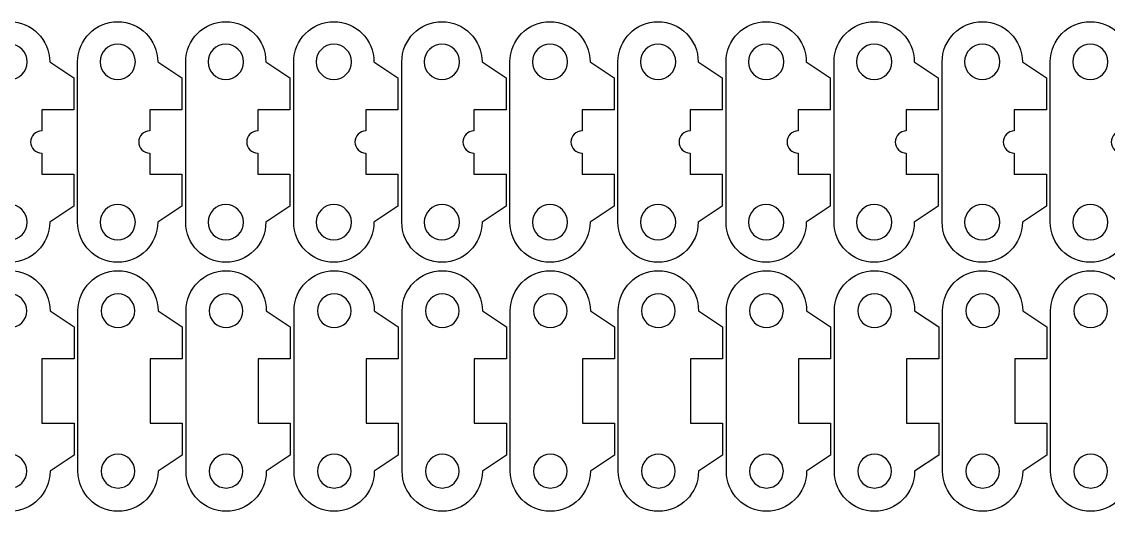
# Model space of a CAD drawing. Header units: inches. Extents: x 1117 to 1992, y -2324 to -585.
# Drawn here: x 1668.3 to 1736, y -2175.8 to -2145.3 of the extents above; entities that cross this region are included whole.
import ezdxf

# ---------------------------------------------------------------- set-up
doc = ezdxf.new("R2010")
doc.units = ezdxf.units.IN
doc.header["$MEASUREMENT"] = 0
doc.layers.add('Layer 1', color=7, linetype='Continuous')

msp = doc.modelspace()

# ---------------------------------------------------------------- linework, layer by layer
at = {"layer": 'Layer 1', "color": 18, "lineweight": 30, "true_color": 0x010101}
for points, knots in [([(1671.52, -2148.768), (1671.52, -2148.768), (1670.021, -2147.768), (1670.021, -2147.768), (1670.021, -2146.388), (1668.901, -2145.268), (1667.52, -2145.268), (1666.14, -2145.268), (1665.02, -2146.388), (1665.02, -2147.768), (1665.02, -2147.768), (1665.02, -2157.768), (1665.02, -2157.768), (1665.02, -2159.15), (1666.14, -2160.268), (1667.52, -2160.268), (1668.901, -2160.268), (1670.021, -2159.149), (1670.021, -2157.768), (1670.021, -2157.768), (1671.52, -2156.768), (1671.52, -2156.768), (1671.52, -2156.768), (1671.52, -2154.768), (1671.52, -2154.768), (1671.52, -2154.768), (1669.518, -2154.768), (1669.518, -2154.768), (1669.518, -2154.768), (1669.518, -2153.459), (1669.518, -2153.459), (1669.137, -2153.459), (1668.828, -2153.149), (1668.828, -2152.768), (1668.828, -2152.386), (1669.137, -2152.077), (1669.518, -2152.077), (1669.518, -2152.077), (1669.518, -2150.768), (1669.518, -2150.768), (1669.518, -2150.768), (1671.52, -2150.768), (1671.52, -2150.768), (1671.52, -2150.768), (1671.52, -2148.768), (1671.52, -2148.768)], [0, 0, 0, 0, 1, 1, 1, 2, 2, 2, 3, 3, 3, 4, 4, 4, 5, 5, 5, 6, 6, 6, 7, 7, 7, 8, 8, 8, 9, 9, 9, 10, 10, 10, 11, 11, 11, 12, 12, 12, 13, 13, 13, 14, 14, 14, 15, 15, 15, 15]), ([(1678.26, -2148.768), (1678.26, -2148.768), (1676.76, -2147.768), (1676.76, -2147.768), (1676.76, -2146.388), (1675.64, -2145.268), (1674.26, -2145.268), (1672.879, -2145.268), (1671.759, -2146.388), (1671.759, -2147.768), (1671.759, -2147.768), (1671.759, -2157.768), (1671.759, -2157.768), (1671.759, -2159.15), (1672.879, -2160.268), (1674.26, -2160.268), (1675.64, -2160.268), (1676.76, -2159.149), (1676.76, -2157.768), (1676.76, -2157.768), (1678.26, -2156.768), (1678.26, -2156.768), (1678.26, -2156.768), (1678.26, -2154.768), (1678.26, -2154.768), (1678.26, -2154.768), (1676.258, -2154.768), (1676.258, -2154.768), (1676.258, -2154.768), (1676.258, -2153.459), (1676.258, -2153.459), (1675.876, -2153.459), (1675.567, -2153.149), (1675.567, -2152.768), (1675.567, -2152.386), (1675.876, -2152.077), (1676.258, -2152.077), (1676.258, -2152.077), (1676.258, -2150.768), (1676.258, -2150.768), (1676.258, -2150.768), (1678.26, -2150.768), (1678.26, -2150.768), (1678.26, -2150.768), (1678.26, -2148.768), (1678.26, -2148.768)], [0, 0, 0, 0, 1, 1, 1, 2, 2, 2, 3, 3, 3, 4, 4, 4, 5, 5, 5, 6, 6, 6, 7, 7, 7, 8, 8, 8, 9, 9, 9, 10, 10, 10, 11, 11, 11, 12, 12, 12, 13, 13, 13, 14, 14, 14, 15, 15, 15, 15]), ([(1685, -2148.768), (1685, -2148.768), (1683.5, -2147.768), (1683.5, -2147.768), (1683.5, -2146.388), (1682.38, -2145.268), (1681, -2145.268), (1679.619, -2145.268), (1678.499, -2146.388), (1678.499, -2147.768), (1678.499, -2147.768), (1678.499, -2157.768), (1678.499, -2157.768), (1678.499, -2159.15), (1679.619, -2160.268), (1681, -2160.268), (1682.38, -2160.268), (1683.5, -2159.149), (1683.5, -2157.768), (1683.5, -2157.768), (1685, -2156.768), (1685, -2156.768), (1685, -2156.768), (1685, -2154.768), (1685, -2154.768), (1685, -2154.768), (1682.998, -2154.768), (1682.998, -2154.768), (1682.998, -2154.768), (1682.998, -2153.459), (1682.998, -2153.459), (1682.616, -2153.459), (1682.307, -2153.149), (1682.307, -2152.768), (1682.307, -2152.386), (1682.616, -2152.077), (1682.998, -2152.077), (1682.998, -2152.077), (1682.998, -2150.768), (1682.998, -2150.768), (1682.998, -2150.768), (1685, -2150.768), (1685, -2150.768), (1685, -2150.768), (1685, -2148.768), (1685, -2148.768)], [0, 0, 0, 0, 1, 1, 1, 2, 2, 2, 3, 3, 3, 4, 4, 4, 5, 5, 5, 6, 6, 6, 7, 7, 7, 8, 8, 8, 9, 9, 9, 10, 10, 10, 11, 11, 11, 12, 12, 12, 13, 13, 13, 14, 14, 14, 15, 15, 15, 15]), ([(1691.739, -2148.768), (1691.739, -2148.768), (1690.239, -2147.768), (1690.239, -2147.768), (1690.239, -2146.388), (1689.119, -2145.268), (1687.739, -2145.268), (1686.359, -2145.268), (1685.239, -2146.388), (1685.239, -2147.768), (1685.239, -2147.768), (1685.239, -2157.768), (1685.239, -2157.768), (1685.239, -2159.15), (1686.359, -2160.268), (1687.739, -2160.268), (1689.12, -2160.268), (1690.239, -2159.149), (1690.239, -2157.768), (1690.239, -2157.768), (1691.739, -2156.768), (1691.739, -2156.768), (1691.739, -2156.768), (1691.739, -2154.768), (1691.739, -2154.768), (1691.739, -2154.768), (1689.737, -2154.768), (1689.737, -2154.768), (1689.737, -2154.768), (1689.737, -2153.459), (1689.737, -2153.459), (1689.355, -2153.459), (1689.046, -2153.149), (1689.046, -2152.768), (1689.046, -2152.386), (1689.355, -2152.077), (1689.737, -2152.077), (1689.737, -2152.077), (1689.737, -2150.768), (1689.737, -2150.768), (1689.737, -2150.768), (1691.739, -2150.768), (1691.739, -2150.768), (1691.739, -2150.768), (1691.739, -2148.768), (1691.739, -2148.768)], [0, 0, 0, 0, 1, 1, 1, 2, 2, 2, 3, 3, 3, 4, 4, 4, 5, 5, 5, 6, 6, 6, 7, 7, 7, 8, 8, 8, 9, 9, 9, 10, 10, 10, 11, 11, 11, 12, 12, 12, 13, 13, 13, 14, 14, 14, 15, 15, 15, 15]), ([(1698.479, -2148.768), (1698.479, -2148.768), (1696.979, -2147.768), (1696.979, -2147.768), (1696.979, -2146.388), (1695.859, -2145.268), (1694.479, -2145.268), (1693.099, -2145.268), (1691.979, -2146.388), (1691.979, -2147.768), (1691.979, -2147.768), (1691.979, -2157.768), (1691.979, -2157.768), (1691.979, -2159.15), (1693.099, -2160.268), (1694.479, -2160.268), (1695.86, -2160.268), (1696.979, -2159.149), (1696.979, -2157.768), (1696.979, -2157.768), (1698.479, -2156.768), (1698.479, -2156.768), (1698.479, -2156.768), (1698.479, -2154.768), (1698.479, -2154.768), (1698.479, -2154.768), (1696.477, -2154.768), (1696.477, -2154.768), (1696.477, -2154.768), (1696.477, -2153.459), (1696.477, -2153.459), (1696.095, -2153.459), (1695.786, -2153.149), (1695.786, -2152.768), (1695.786, -2152.386), (1696.095, -2152.077), (1696.477, -2152.077), (1696.477, -2152.077), (1696.477, -2150.768), (1696.477, -2150.768), (1696.477, -2150.768), (1698.479, -2150.768), (1698.479, -2150.768), (1698.479, -2150.768), (1698.479, -2148.768), (1698.479, -2148.768)], [0, 0, 0, 0, 1, 1, 1, 2, 2, 2, 3, 3, 3, 4, 4, 4, 5, 5, 5, 6, 6, 6, 7, 7, 7, 8, 8, 8, 9, 9, 9, 10, 10, 10, 11, 11, 11, 12, 12, 12, 13, 13, 13, 14, 14, 14, 15, 15, 15, 15]), ([(1705.218, -2148.768), (1705.218, -2148.768), (1703.719, -2147.768), (1703.719, -2147.768), (1703.719, -2146.388), (1702.599, -2145.268), (1701.218, -2145.268), (1699.838, -2145.268), (1698.718, -2146.388), (1698.718, -2147.768), (1698.718, -2147.768), (1698.718, -2157.768), (1698.718, -2157.768), (1698.718, -2159.15), (1699.838, -2160.268), (1701.218, -2160.268), (1702.599, -2160.268), (1703.719, -2159.149), (1703.719, -2157.768), (1703.719, -2157.768), (1705.218, -2156.768), (1705.218, -2156.768), (1705.218, -2156.768), (1705.218, -2154.768), (1705.218, -2154.768), (1705.218, -2154.768), (1703.216, -2154.768), (1703.216, -2154.768), (1703.216, -2154.768), (1703.216, -2153.459), (1703.216, -2153.459), (1702.835, -2153.459), (1702.526, -2153.149), (1702.526, -2152.768), (1702.526, -2152.386), (1702.835, -2152.077), (1703.216, -2152.077), (1703.216, -2152.077), (1703.216, -2150.768), (1703.216, -2150.768), (1703.216, -2150.768), (1705.218, -2150.768), (1705.218, -2150.768), (1705.218, -2150.768), (1705.218, -2148.768), (1705.218, -2148.768)], [0, 0, 0, 0, 1, 1, 1, 2, 2, 2, 3, 3, 3, 4, 4, 4, 5, 5, 5, 6, 6, 6, 7, 7, 7, 8, 8, 8, 9, 9, 9, 10, 10, 10, 11, 11, 11, 12, 12, 12, 13, 13, 13, 14, 14, 14, 15, 15, 15, 15]), ([(1711.958, -2148.768), (1711.958, -2148.768), (1710.459, -2147.768), (1710.459, -2147.768), (1710.459, -2146.388), (1709.339, -2145.268), (1707.958, -2145.268), (1706.578, -2145.268), (1705.458, -2146.388), (1705.458, -2147.768), (1705.458, -2147.768), (1705.458, -2157.768), (1705.458, -2157.768), (1705.458, -2159.15), (1706.578, -2160.268), (1707.958, -2160.268), (1709.339, -2160.268), (1710.459, -2159.149), (1710.459, -2157.768), (1710.459, -2157.768), (1711.958, -2156.768), (1711.958, -2156.768), (1711.958, -2156.768), (1711.958, -2154.768), (1711.958, -2154.768), (1711.958, -2154.768), (1709.956, -2154.768), (1709.956, -2154.768), (1709.956, -2154.768), (1709.956, -2153.459), (1709.956, -2153.459), (1709.575, -2153.459), (1709.266, -2153.149), (1709.266, -2152.768), (1709.266, -2152.386), (1709.575, -2152.077), (1709.956, -2152.077), (1709.956, -2152.077), (1709.956, -2150.768), (1709.956, -2150.768), (1709.956, -2150.768), (1711.958, -2150.768), (1711.958, -2150.768), (1711.958, -2150.768), (1711.958, -2148.768), (1711.958, -2148.768)], [0, 0, 0, 0, 1, 1, 1, 2, 2, 2, 3, 3, 3, 4, 4, 4, 5, 5, 5, 6, 6, 6, 7, 7, 7, 8, 8, 8, 9, 9, 9, 10, 10, 10, 11, 11, 11, 12, 12, 12, 13, 13, 13, 14, 14, 14, 15, 15, 15, 15]), ([(1718.698, -2148.768), (1718.698, -2148.768), (1717.198, -2147.768), (1717.198, -2147.768), (1717.198, -2146.388), (1716.078, -2145.268), (1714.697, -2145.268), (1713.317, -2145.268), (1712.197, -2146.388), (1712.197, -2147.768), (1712.197, -2147.768), (1712.197, -2157.768), (1712.197, -2157.768), (1712.197, -2159.15), (1713.317, -2160.268), (1714.697, -2160.268), (1716.078, -2160.268), (1717.198, -2159.149), (1717.198, -2157.768), (1717.198, -2157.768), (1718.698, -2156.768), (1718.698, -2156.768), (1718.698, -2156.768), (1718.698, -2154.768), (1718.698, -2154.768), (1718.698, -2154.768), (1716.696, -2154.768), (1716.696, -2154.768), (1716.696, -2154.768), (1716.696, -2153.459), (1716.696, -2153.459), (1716.314, -2153.459), (1716.005, -2153.149), (1716.005, -2152.768), (1716.005, -2152.386), (1716.314, -2152.077), (1716.696, -2152.077), (1716.696, -2152.077), (1716.696, -2150.768), (1716.696, -2150.768), (1716.696, -2150.768), (1718.698, -2150.768), (1718.698, -2150.768), (1718.698, -2150.768), (1718.698, -2148.768), (1718.698, -2148.768)], [0, 0, 0, 0, 1, 1, 1, 2, 2, 2, 3, 3, 3, 4, 4, 4, 5, 5, 5, 6, 6, 6, 7, 7, 7, 8, 8, 8, 9, 9, 9, 10, 10, 10, 11, 11, 11, 12, 12, 12, 13, 13, 13, 14, 14, 14, 15, 15, 15, 15]), ([(1725.437, -2148.768), (1725.437, -2148.768), (1723.938, -2147.768), (1723.938, -2147.768), (1723.938, -2146.388), (1722.818, -2145.268), (1721.437, -2145.268), (1720.057, -2145.268), (1718.937, -2146.388), (1718.937, -2147.768), (1718.937, -2147.768), (1718.937, -2157.768), (1718.937, -2157.768), (1718.937, -2159.15), (1720.057, -2160.268), (1721.437, -2160.268), (1722.818, -2160.268), (1723.938, -2159.149), (1723.938, -2157.768), (1723.938, -2157.768), (1725.437, -2156.768), (1725.437, -2156.768), (1725.437, -2156.768), (1725.437, -2154.768), (1725.437, -2154.768), (1725.437, -2154.768), (1723.436, -2154.768), (1723.436, -2154.768), (1723.436, -2154.768), (1723.436, -2153.459), (1723.436, -2153.459), (1723.054, -2153.459), (1722.745, -2153.149), (1722.745, -2152.768), (1722.745, -2152.386), (1723.054, -2152.077), (1723.436, -2152.077), (1723.436, -2152.077), (1723.436, -2150.768), (1723.436, -2150.768), (1723.436, -2150.768), (1725.437, -2150.768), (1725.437, -2150.768), (1725.437, -2150.768), (1725.437, -2148.768), (1725.437, -2148.768)], [0, 0, 0, 0, 1, 1, 1, 2, 2, 2, 3, 3, 3, 4, 4, 4, 5, 5, 5, 6, 6, 6, 7, 7, 7, 8, 8, 8, 9, 9, 9, 10, 10, 10, 11, 11, 11, 12, 12, 12, 13, 13, 13, 14, 14, 14, 15, 15, 15, 15]), ([(1732.177, -2148.768), (1732.177, -2148.768), (1730.677, -2147.768), (1730.677, -2147.768), (1730.677, -2146.388), (1729.557, -2145.268), (1728.177, -2145.268), (1726.797, -2145.268), (1725.677, -2146.388), (1725.677, -2147.768), (1725.677, -2147.768), (1725.677, -2157.768), (1725.677, -2157.768), (1725.677, -2159.15), (1726.797, -2160.268), (1728.177, -2160.268), (1729.557, -2160.268), (1730.677, -2159.149), (1730.677, -2157.768), (1730.677, -2157.768), (1732.177, -2156.768), (1732.177, -2156.768), (1732.177, -2156.768), (1732.177, -2154.768), (1732.177, -2154.768), (1732.177, -2154.768), (1730.175, -2154.768), (1730.175, -2154.768), (1730.175, -2154.768), (1730.175, -2153.459), (1730.175, -2153.459), (1729.793, -2153.459), (1729.484, -2153.149), (1729.484, -2152.768), (1729.484, -2152.386), (1729.793, -2152.077), (1730.175, -2152.077), (1730.175, -2152.077), (1730.175, -2150.768), (1730.175, -2150.768), (1730.175, -2150.768), (1732.177, -2150.768), (1732.177, -2150.768), (1732.177, -2150.768), (1732.177, -2148.768), (1732.177, -2148.768)], [0, 0, 0, 0, 1, 1, 1, 2, 2, 2, 3, 3, 3, 4, 4, 4, 5, 5, 5, 6, 6, 6, 7, 7, 7, 8, 8, 8, 9, 9, 9, 10, 10, 10, 11, 11, 11, 12, 12, 12, 13, 13, 13, 14, 14, 14, 15, 15, 15, 15]), ([(1738.917, -2148.768), (1738.917, -2148.768), (1737.417, -2147.768), (1737.417, -2147.768), (1737.417, -2146.388), (1736.297, -2145.268), (1734.917, -2145.268), (1733.537, -2145.268), (1732.417, -2146.388), (1732.417, -2147.768), (1732.417, -2147.768), (1732.417, -2157.768), (1732.417, -2157.768), (1732.417, -2159.15), (1733.537, -2160.268), (1734.917, -2160.268), (1736.297, -2160.268), (1737.417, -2159.149), (1737.417, -2157.768), (1737.417, -2157.768), (1738.917, -2156.768), (1738.917, -2156.768), (1738.917, -2156.768), (1738.917, -2154.768), (1738.917, -2154.768), (1738.917, -2154.768), (1736.915, -2154.768), (1736.915, -2154.768), (1736.915, -2154.768), (1736.915, -2153.459), (1736.915, -2153.459), (1736.533, -2153.459), (1736.224, -2153.149), (1736.224, -2152.768), (1736.224, -2152.386), (1736.533, -2152.077), (1736.915, -2152.077), (1736.915, -2152.077), (1736.915, -2150.768), (1736.915, -2150.768), (1736.915, -2150.768), (1738.917, -2150.768), (1738.917, -2150.768), (1738.917, -2150.768), (1738.917, -2148.768), (1738.917, -2148.768)], [0, 0, 0, 0, 1, 1, 1, 2, 2, 2, 3, 3, 3, 4, 4, 4, 5, 5, 5, 6, 6, 6, 7, 7, 7, 8, 8, 8, 9, 9, 9, 10, 10, 10, 11, 11, 11, 12, 12, 12, 13, 13, 13, 14, 14, 14, 15, 15, 15, 15]), ([(1667.52, -2148.868), (1666.913, -2148.868), (1666.421, -2148.376), (1666.421, -2147.768), (1666.421, -2147.16), (1666.913, -2146.668), (1667.52, -2146.668), (1668.128, -2146.668), (1668.621, -2147.16), (1668.621, -2147.768), (1668.621, -2148.376), (1668.128, -2148.868), (1667.52, -2148.868)], [0, 0, 0, 0, 1, 1, 1, 2, 2, 2, 3, 3, 3, 4, 4, 4, 4]), ([(1674.26, -2148.868), (1673.653, -2148.868), (1673.16, -2148.376), (1673.16, -2147.768), (1673.16, -2147.16), (1673.653, -2146.668), (1674.26, -2146.668), (1674.868, -2146.668), (1675.36, -2147.16), (1675.36, -2147.768), (1675.36, -2148.376), (1674.867, -2148.868), (1674.26, -2148.868)], [0, 0, 0, 0, 1, 1, 1, 2, 2, 2, 3, 3, 3, 4, 4, 4, 4]), ([(1681, -2148.868), (1680.392, -2148.868), (1679.9, -2148.376), (1679.9, -2147.768), (1679.9, -2147.16), (1680.393, -2146.668), (1681, -2146.668), (1681.607, -2146.668), (1682.1, -2147.16), (1682.1, -2147.768), (1682.1, -2148.376), (1681.607, -2148.868), (1681, -2148.868)], [0, 0, 0, 0, 1, 1, 1, 2, 2, 2, 3, 3, 3, 4, 4, 4, 4]), ([(1687.739, -2148.868), (1687.132, -2148.868), (1686.64, -2148.376), (1686.64, -2147.768), (1686.64, -2147.16), (1687.132, -2146.668), (1687.739, -2146.668), (1688.347, -2146.668), (1688.84, -2147.16), (1688.84, -2147.768), (1688.84, -2148.376), (1688.347, -2148.868), (1687.739, -2148.868)], [0, 0, 0, 0, 1, 1, 1, 2, 2, 2, 3, 3, 3, 4, 4, 4, 4]), ([(1694.479, -2148.868), (1693.871, -2148.868), (1693.379, -2148.376), (1693.379, -2147.768), (1693.379, -2147.16), (1693.872, -2146.668), (1694.479, -2146.668), (1695.087, -2146.668), (1695.579, -2147.16), (1695.579, -2147.768), (1695.579, -2148.376), (1695.087, -2148.868), (1694.479, -2148.868)], [0, 0, 0, 0, 1, 1, 1, 2, 2, 2, 3, 3, 3, 4, 4, 4, 4]), ([(1701.218, -2148.868), (1700.611, -2148.868), (1700.119, -2148.376), (1700.119, -2147.768), (1700.119, -2147.16), (1700.611, -2146.668), (1701.218, -2146.668), (1701.827, -2146.668), (1702.319, -2147.16), (1702.319, -2147.768), (1702.319, -2148.376), (1701.826, -2148.868), (1701.218, -2148.868)], [0, 0, 0, 0, 1, 1, 1, 2, 2, 2, 3, 3, 3, 4, 4, 4, 4]), ([(1707.958, -2148.868), (1707.35, -2148.868), (1706.858, -2148.376), (1706.858, -2147.768), (1706.858, -2147.16), (1707.351, -2146.668), (1707.958, -2146.668), (1708.566, -2146.668), (1709.058, -2147.16), (1709.058, -2147.768), (1709.058, -2148.376), (1708.566, -2148.868), (1707.958, -2148.868)], [0, 0, 0, 0, 1, 1, 1, 2, 2, 2, 3, 3, 3, 4, 4, 4, 4]), ([(1714.698, -2148.868), (1714.09, -2148.868), (1713.598, -2148.376), (1713.598, -2147.768), (1713.598, -2147.16), (1714.091, -2146.668), (1714.698, -2146.668), (1715.306, -2146.668), (1715.798, -2147.16), (1715.798, -2147.768), (1715.798, -2148.376), (1715.305, -2148.868), (1714.698, -2148.868)], [0, 0, 0, 0, 1, 1, 1, 2, 2, 2, 3, 3, 3, 4, 4, 4, 4]), ([(1721.437, -2148.868), (1720.83, -2148.868), (1720.338, -2148.376), (1720.338, -2147.768), (1720.338, -2147.16), (1720.83, -2146.668), (1721.437, -2146.668), (1722.045, -2146.668), (1722.538, -2147.16), (1722.538, -2147.768), (1722.538, -2148.376), (1722.045, -2148.868), (1721.437, -2148.868)], [0, 0, 0, 0, 1, 1, 1, 2, 2, 2, 3, 3, 3, 4, 4, 4, 4]), ([(1728.177, -2148.868), (1727.569, -2148.868), (1727.077, -2148.376), (1727.077, -2147.768), (1727.077, -2147.16), (1727.57, -2146.668), (1728.177, -2146.668), (1728.785, -2146.668), (1729.277, -2147.16), (1729.277, -2147.768), (1729.277, -2148.376), (1728.785, -2148.868), (1728.177, -2148.868)], [0, 0, 0, 0, 1, 1, 1, 2, 2, 2, 3, 3, 3, 4, 4, 4, 4]), ([(1734.917, -2148.868), (1734.309, -2148.868), (1733.817, -2148.376), (1733.817, -2147.768), (1733.817, -2147.16), (1734.31, -2146.668), (1734.917, -2146.668), (1735.524, -2146.668), (1736.017, -2147.16), (1736.017, -2147.768), (1736.017, -2148.376), (1735.524, -2148.868), (1734.917, -2148.868)], [0, 0, 0, 0, 1, 1, 1, 2, 2, 2, 3, 3, 3, 4, 4, 4, 4]), ([(1667.52, -2158.868), (1666.913, -2158.868), (1666.421, -2158.375), (1666.421, -2157.768), (1666.421, -2157.16), (1666.913, -2156.667), (1667.52, -2156.667), (1668.128, -2156.667), (1668.621, -2157.16), (1668.621, -2157.768), (1668.621, -2158.375), (1668.128, -2158.868), (1667.52, -2158.868)], [0, 0, 0, 0, 1, 1, 1, 2, 2, 2, 3, 3, 3, 4, 4, 4, 4]), ([(1674.26, -2158.868), (1673.653, -2158.868), (1673.16, -2158.375), (1673.16, -2157.768), (1673.16, -2157.16), (1673.653, -2156.667), (1674.26, -2156.667), (1674.868, -2156.667), (1675.36, -2157.16), (1675.36, -2157.768), (1675.36, -2158.375), (1674.867, -2158.868), (1674.26, -2158.868)], [0, 0, 0, 0, 1, 1, 1, 2, 2, 2, 3, 3, 3, 4, 4, 4, 4]), ([(1681, -2158.868), (1680.392, -2158.868), (1679.9, -2158.375), (1679.9, -2157.768), (1679.9, -2157.16), (1680.393, -2156.667), (1681, -2156.667), (1681.607, -2156.667), (1682.1, -2157.16), (1682.1, -2157.768), (1682.1, -2158.375), (1681.607, -2158.868), (1681, -2158.868)], [0, 0, 0, 0, 1, 1, 1, 2, 2, 2, 3, 3, 3, 4, 4, 4, 4]), ([(1687.739, -2158.868), (1687.132, -2158.868), (1686.64, -2158.375), (1686.64, -2157.768), (1686.64, -2157.16), (1687.132, -2156.667), (1687.739, -2156.667), (1688.347, -2156.667), (1688.84, -2157.16), (1688.84, -2157.768), (1688.84, -2158.375), (1688.347, -2158.868), (1687.739, -2158.868)], [0, 0, 0, 0, 1, 1, 1, 2, 2, 2, 3, 3, 3, 4, 4, 4, 4]), ([(1694.479, -2158.868), (1693.871, -2158.868), (1693.379, -2158.375), (1693.379, -2157.768), (1693.379, -2157.16), (1693.872, -2156.667), (1694.479, -2156.667), (1695.087, -2156.667), (1695.579, -2157.16), (1695.579, -2157.768), (1695.579, -2158.375), (1695.087, -2158.868), (1694.479, -2158.868)], [0, 0, 0, 0, 1, 1, 1, 2, 2, 2, 3, 3, 3, 4, 4, 4, 4]), ([(1701.218, -2158.868), (1700.611, -2158.868), (1700.119, -2158.375), (1700.119, -2157.768), (1700.119, -2157.16), (1700.611, -2156.667), (1701.218, -2156.667), (1701.827, -2156.667), (1702.319, -2157.16), (1702.319, -2157.768), (1702.319, -2158.375), (1701.826, -2158.868), (1701.218, -2158.868)], [0, 0, 0, 0, 1, 1, 1, 2, 2, 2, 3, 3, 3, 4, 4, 4, 4]), ([(1707.958, -2158.868), (1707.35, -2158.868), (1706.858, -2158.375), (1706.858, -2157.768), (1706.858, -2157.16), (1707.351, -2156.667), (1707.958, -2156.667), (1708.566, -2156.667), (1709.058, -2157.16), (1709.058, -2157.768), (1709.058, -2158.375), (1708.566, -2158.868), (1707.958, -2158.868)], [0, 0, 0, 0, 1, 1, 1, 2, 2, 2, 3, 3, 3, 4, 4, 4, 4]), ([(1714.698, -2158.868), (1714.09, -2158.868), (1713.598, -2158.375), (1713.598, -2157.768), (1713.598, -2157.16), (1714.091, -2156.667), (1714.698, -2156.667), (1715.306, -2156.667), (1715.798, -2157.16), (1715.798, -2157.768), (1715.798, -2158.375), (1715.305, -2158.868), (1714.698, -2158.868)], [0, 0, 0, 0, 1, 1, 1, 2, 2, 2, 3, 3, 3, 4, 4, 4, 4]), ([(1721.437, -2158.868), (1720.83, -2158.868), (1720.338, -2158.375), (1720.338, -2157.768), (1720.338, -2157.16), (1720.83, -2156.667), (1721.437, -2156.667), (1722.045, -2156.667), (1722.538, -2157.16), (1722.538, -2157.768), (1722.538, -2158.375), (1722.045, -2158.868), (1721.437, -2158.868)], [0, 0, 0, 0, 1, 1, 1, 2, 2, 2, 3, 3, 3, 4, 4, 4, 4]), ([(1728.177, -2158.868), (1727.569, -2158.868), (1727.077, -2158.375), (1727.077, -2157.768), (1727.077, -2157.16), (1727.57, -2156.667), (1728.177, -2156.667), (1728.785, -2156.667), (1729.277, -2157.16), (1729.277, -2157.768), (1729.277, -2158.375), (1728.785, -2158.868), (1728.177, -2158.868)], [0, 0, 0, 0, 1, 1, 1, 2, 2, 2, 3, 3, 3, 4, 4, 4, 4]), ([(1734.917, -2158.868), (1734.309, -2158.868), (1733.817, -2158.375), (1733.817, -2157.768), (1733.817, -2157.16), (1734.31, -2156.667), (1734.917, -2156.667), (1735.524, -2156.667), (1736.017, -2157.16), (1736.017, -2157.768), (1736.017, -2158.375), (1735.524, -2158.868), (1734.917, -2158.868)], [0, 0, 0, 0, 1, 1, 1, 2, 2, 2, 3, 3, 3, 4, 4, 4, 4]), ([(1667.54, -2175.79), (1668.92, -2175.79), (1670.041, -2174.671), (1670.041, -2173.29), (1670.041, -2173.29), (1671.54, -2172.29), (1671.54, -2172.29), (1671.54, -2172.29), (1671.54, -2170.29), (1671.54, -2170.29), (1671.54, -2170.29), (1669.538, -2170.29), (1669.538, -2170.29), (1669.538, -2170.29), (1669.538, -2166.29), (1669.538, -2166.29), (1669.538, -2166.29), (1671.54, -2166.29), (1671.54, -2166.29), (1671.54, -2166.29), (1671.54, -2164.29), (1671.54, -2164.29), (1671.54, -2164.29), (1670.041, -2163.29), (1670.041, -2163.29), (1670.041, -2161.909), (1668.921, -2160.79), (1667.54, -2160.79), (1666.16, -2160.79), (1665.039, -2161.909), (1665.039, -2163.29), (1665.039, -2163.29), (1665.039, -2173.29), (1665.039, -2173.29), (1665.04, -2174.671), (1666.16, -2175.79), (1667.54, -2175.79)], [0, 0, 0, 0, 1, 1, 1, 2, 2, 2, 3, 3, 3, 4, 4, 4, 5, 5, 5, 6, 6, 6, 7, 7, 7, 8, 8, 8, 9, 9, 9, 10, 10, 10, 11, 11, 11, 12, 12, 12, 12]), ([(1674.28, -2175.79), (1675.66, -2175.79), (1676.78, -2174.671), (1676.78, -2173.29), (1676.78, -2173.29), (1678.28, -2172.29), (1678.28, -2172.29), (1678.28, -2172.29), (1678.28, -2170.29), (1678.28, -2170.29), (1678.28, -2170.29), (1676.278, -2170.29), (1676.278, -2170.29), (1676.278, -2170.29), (1676.278, -2166.29), (1676.278, -2166.29), (1676.278, -2166.29), (1678.28, -2166.29), (1678.28, -2166.29), (1678.28, -2166.29), (1678.28, -2164.29), (1678.28, -2164.29), (1678.28, -2164.29), (1676.78, -2163.29), (1676.78, -2163.29), (1676.78, -2161.909), (1675.66, -2160.79), (1674.28, -2160.79), (1672.899, -2160.79), (1671.78, -2161.909), (1671.78, -2163.29), (1671.78, -2163.29), (1671.78, -2173.29), (1671.78, -2173.29), (1671.78, -2174.671), (1672.899, -2175.79), (1674.28, -2175.79)], [0, 0, 0, 0, 1, 1, 1, 2, 2, 2, 3, 3, 3, 4, 4, 4, 5, 5, 5, 6, 6, 6, 7, 7, 7, 8, 8, 8, 9, 9, 9, 10, 10, 10, 11, 11, 11, 12, 12, 12, 12]), ([(1681.02, -2175.79), (1682.401, -2175.79), (1683.521, -2174.671), (1683.521, -2173.29), (1683.521, -2173.29), (1685.02, -2172.29), (1685.02, -2172.29), (1685.02, -2172.29), (1685.02, -2170.29), (1685.02, -2170.29), (1685.02, -2170.29), (1683.019, -2170.29), (1683.019, -2170.29), (1683.019, -2170.29), (1683.019, -2166.29), (1683.019, -2166.29), (1683.019, -2166.29), (1685.02, -2166.29), (1685.02, -2166.29), (1685.02, -2166.29), (1685.02, -2164.29), (1685.02, -2164.29), (1685.02, -2164.29), (1683.521, -2163.29), (1683.521, -2163.29), (1683.521, -2161.909), (1682.401, -2160.79), (1681.02, -2160.79), (1679.64, -2160.79), (1678.519, -2161.909), (1678.519, -2163.29), (1678.519, -2163.29), (1678.519, -2173.29), (1678.519, -2173.29), (1678.52, -2174.671), (1679.64, -2175.79), (1681.02, -2175.79)], [0, 0, 0, 0, 1, 1, 1, 2, 2, 2, 3, 3, 3, 4, 4, 4, 5, 5, 5, 6, 6, 6, 7, 7, 7, 8, 8, 8, 9, 9, 9, 10, 10, 10, 11, 11, 11, 12, 12, 12, 12]), ([(1687.76, -2175.79), (1689.14, -2175.79), (1690.26, -2174.671), (1690.26, -2173.29), (1690.26, -2173.29), (1691.76, -2172.29), (1691.76, -2172.29), (1691.76, -2172.29), (1691.76, -2170.29), (1691.76, -2170.29), (1691.76, -2170.29), (1689.758, -2170.29), (1689.758, -2170.29), (1689.758, -2170.29), (1689.758, -2166.29), (1689.758, -2166.29), (1689.758, -2166.29), (1691.76, -2166.29), (1691.76, -2166.29), (1691.76, -2166.29), (1691.76, -2164.29), (1691.76, -2164.29), (1691.76, -2164.29), (1690.26, -2163.29), (1690.26, -2163.29), (1690.26, -2161.909), (1689.141, -2160.79), (1687.76, -2160.79), (1686.379, -2160.79), (1685.26, -2161.909), (1685.26, -2163.29), (1685.26, -2163.29), (1685.26, -2173.29), (1685.26, -2173.29), (1685.26, -2174.671), (1686.379, -2175.79), (1687.76, -2175.79)], [0, 0, 0, 0, 1, 1, 1, 2, 2, 2, 3, 3, 3, 4, 4, 4, 5, 5, 5, 6, 6, 6, 7, 7, 7, 8, 8, 8, 9, 9, 9, 10, 10, 10, 11, 11, 11, 12, 12, 12, 12]), ([(1694.5, -2175.79), (1695.881, -2175.79), (1697.001, -2174.671), (1697.001, -2173.29), (1697.001, -2173.29), (1698.5, -2172.29), (1698.5, -2172.29), (1698.5, -2172.29), (1698.5, -2170.29), (1698.5, -2170.29), (1698.5, -2170.29), (1696.499, -2170.29), (1696.499, -2170.29), (1696.499, -2170.29), (1696.499, -2166.29), (1696.499, -2166.29), (1696.499, -2166.29), (1698.5, -2166.29), (1698.5, -2166.29), (1698.5, -2166.29), (1698.5, -2164.29), (1698.5, -2164.29), (1698.5, -2164.29), (1697.001, -2163.29), (1697.001, -2163.29), (1697.001, -2161.909), (1695.881, -2160.79), (1694.5, -2160.79), (1693.12, -2160.79), (1691.999, -2161.909), (1691.999, -2163.29), (1691.999, -2163.29), (1691.999, -2173.29), (1691.999, -2173.29), (1691.999, -2174.671), (1693.119, -2175.79), (1694.5, -2175.79)], [0, 0, 0, 0, 1, 1, 1, 2, 2, 2, 3, 3, 3, 4, 4, 4, 5, 5, 5, 6, 6, 6, 7, 7, 7, 8, 8, 8, 9, 9, 9, 10, 10, 10, 11, 11, 11, 12, 12, 12, 12]), ([(1701.24, -2175.79), (1702.62, -2175.79), (1703.74, -2174.671), (1703.74, -2173.29), (1703.74, -2173.29), (1705.24, -2172.29), (1705.24, -2172.29), (1705.24, -2172.29), (1705.24, -2170.29), (1705.24, -2170.29), (1705.24, -2170.29), (1703.238, -2170.29), (1703.238, -2170.29), (1703.238, -2170.29), (1703.238, -2166.29), (1703.238, -2166.29), (1703.238, -2166.29), (1705.24, -2166.29), (1705.24, -2166.29), (1705.24, -2166.29), (1705.24, -2164.29), (1705.24, -2164.29), (1705.24, -2164.29), (1703.74, -2163.29), (1703.74, -2163.29), (1703.74, -2161.909), (1702.621, -2160.79), (1701.24, -2160.79), (1699.859, -2160.79), (1698.74, -2161.909), (1698.74, -2163.29), (1698.74, -2163.29), (1698.74, -2173.29), (1698.74, -2173.29), (1698.74, -2174.671), (1699.859, -2175.79), (1701.24, -2175.79)], [0, 0, 0, 0, 1, 1, 1, 2, 2, 2, 3, 3, 3, 4, 4, 4, 5, 5, 5, 6, 6, 6, 7, 7, 7, 8, 8, 8, 9, 9, 9, 10, 10, 10, 11, 11, 11, 12, 12, 12, 12]), ([(1707.98, -2175.79), (1709.361, -2175.79), (1710.481, -2174.671), (1710.481, -2173.29), (1710.481, -2173.29), (1711.98, -2172.29), (1711.98, -2172.29), (1711.98, -2172.29), (1711.98, -2170.29), (1711.98, -2170.29), (1711.98, -2170.29), (1709.979, -2170.29), (1709.979, -2170.29), (1709.979, -2170.29), (1709.979, -2166.29), (1709.979, -2166.29), (1709.979, -2166.29), (1711.98, -2166.29), (1711.98, -2166.29), (1711.98, -2166.29), (1711.98, -2164.29), (1711.98, -2164.29), (1711.98, -2164.29), (1710.481, -2163.29), (1710.481, -2163.29), (1710.481, -2161.909), (1709.361, -2160.79), (1707.98, -2160.79), (1706.6, -2160.79), (1705.48, -2161.909), (1705.48, -2163.29), (1705.48, -2163.29), (1705.48, -2173.29), (1705.48, -2173.29), (1705.48, -2174.671), (1706.599, -2175.79), (1707.98, -2175.79)], [0, 0, 0, 0, 1, 1, 1, 2, 2, 2, 3, 3, 3, 4, 4, 4, 5, 5, 5, 6, 6, 6, 7, 7, 7, 8, 8, 8, 9, 9, 9, 10, 10, 10, 11, 11, 11, 12, 12, 12, 12]), ([(1714.72, -2175.79), (1716.101, -2175.79), (1717.22, -2174.671), (1717.22, -2173.29), (1717.22, -2173.29), (1718.72, -2172.29), (1718.72, -2172.29), (1718.72, -2172.29), (1718.72, -2170.29), (1718.72, -2170.29), (1718.72, -2170.29), (1716.718, -2170.29), (1716.718, -2170.29), (1716.718, -2170.29), (1716.718, -2166.29), (1716.718, -2166.29), (1716.718, -2166.29), (1718.72, -2166.29), (1718.72, -2166.29), (1718.72, -2166.29), (1718.72, -2164.29), (1718.72, -2164.29), (1718.72, -2164.29), (1717.22, -2163.29), (1717.22, -2163.29), (1717.22, -2161.909), (1716.101, -2160.79), (1714.72, -2160.79), (1713.339, -2160.79), (1712.22, -2161.909), (1712.22, -2163.29), (1712.22, -2163.29), (1712.22, -2173.29), (1712.22, -2173.29), (1712.22, -2174.671), (1713.339, -2175.79), (1714.72, -2175.79)], [0, 0, 0, 0, 1, 1, 1, 2, 2, 2, 3, 3, 3, 4, 4, 4, 5, 5, 5, 6, 6, 6, 7, 7, 7, 8, 8, 8, 9, 9, 9, 10, 10, 10, 11, 11, 11, 12, 12, 12, 12]), ([(1721.459, -2175.79), (1722.84, -2175.79), (1723.96, -2174.671), (1723.96, -2173.29), (1723.96, -2173.29), (1725.46, -2172.29), (1725.46, -2172.29), (1725.46, -2172.29), (1725.46, -2170.29), (1725.46, -2170.29), (1725.46, -2170.29), (1723.458, -2170.29), (1723.458, -2170.29), (1723.458, -2170.29), (1723.458, -2166.29), (1723.458, -2166.29), (1723.458, -2166.29), (1725.46, -2166.29), (1725.46, -2166.29), (1725.46, -2166.29), (1725.46, -2164.29), (1725.46, -2164.29), (1725.46, -2164.29), (1723.96, -2163.29), (1723.96, -2163.29), (1723.96, -2161.909), (1722.84, -2160.79), (1721.459, -2160.79), (1720.079, -2160.79), (1718.959, -2161.909), (1718.959, -2163.29), (1718.959, -2163.29), (1718.959, -2173.29), (1718.959, -2173.29), (1718.96, -2174.671), (1720.079, -2175.79), (1721.459, -2175.79)], [0, 0, 0, 0, 1, 1, 1, 2, 2, 2, 3, 3, 3, 4, 4, 4, 5, 5, 5, 6, 6, 6, 7, 7, 7, 8, 8, 8, 9, 9, 9, 10, 10, 10, 11, 11, 11, 12, 12, 12, 12]), ([(1728.2, -2175.79), (1729.581, -2175.79), (1730.7, -2174.671), (1730.7, -2173.29), (1730.7, -2173.29), (1732.2, -2172.29), (1732.2, -2172.29), (1732.2, -2172.29), (1732.2, -2170.29), (1732.2, -2170.29), (1732.2, -2170.29), (1730.198, -2170.29), (1730.198, -2170.29), (1730.198, -2170.29), (1730.198, -2166.29), (1730.198, -2166.29), (1730.198, -2166.29), (1732.2, -2166.29), (1732.2, -2166.29), (1732.2, -2166.29), (1732.2, -2164.29), (1732.2, -2164.29), (1732.2, -2164.29), (1730.7, -2163.29), (1730.7, -2163.29), (1730.7, -2161.909), (1729.581, -2160.79), (1728.2, -2160.79), (1726.819, -2160.79), (1725.7, -2161.909), (1725.7, -2163.29), (1725.7, -2163.29), (1725.7, -2173.29), (1725.7, -2173.29), (1725.7, -2174.671), (1726.819, -2175.79), (1728.2, -2175.79)], [0, 0, 0, 0, 1, 1, 1, 2, 2, 2, 3, 3, 3, 4, 4, 4, 5, 5, 5, 6, 6, 6, 7, 7, 7, 8, 8, 8, 9, 9, 9, 10, 10, 10, 11, 11, 11, 12, 12, 12, 12]), ([(1734.939, -2175.79), (1736.32, -2175.79), (1737.44, -2174.671), (1737.44, -2173.29), (1737.44, -2173.29), (1738.94, -2172.29), (1738.94, -2172.29), (1738.94, -2172.29), (1738.94, -2170.29), (1738.94, -2170.29), (1738.94, -2170.29), (1736.938, -2170.29), (1736.938, -2170.29), (1736.938, -2170.29), (1736.938, -2166.29), (1736.938, -2166.29), (1736.938, -2166.29), (1738.94, -2166.29), (1738.94, -2166.29), (1738.94, -2166.29), (1738.94, -2164.29), (1738.94, -2164.29), (1738.94, -2164.29), (1737.44, -2163.29), (1737.44, -2163.29), (1737.44, -2161.909), (1736.32, -2160.79), (1734.939, -2160.79), (1733.559, -2160.79), (1732.439, -2161.909), (1732.439, -2163.29), (1732.439, -2163.29), (1732.439, -2173.29), (1732.439, -2173.29), (1732.44, -2174.671), (1733.559, -2175.79), (1734.939, -2175.79)], [0, 0, 0, 0, 1, 1, 1, 2, 2, 2, 3, 3, 3, 4, 4, 4, 5, 5, 5, 6, 6, 6, 7, 7, 7, 8, 8, 8, 9, 9, 9, 10, 10, 10, 11, 11, 11, 12, 12, 12, 12]), ([(1667.54, -2164.34), (1666.959, -2164.34), (1666.49, -2163.87), (1666.49, -2163.29), (1666.49, -2162.71), (1666.959, -2162.239), (1667.54, -2162.239), (1668.12, -2162.239), (1668.59, -2162.71), (1668.59, -2163.29), (1668.59, -2163.87), (1668.12, -2164.34), (1667.54, -2164.34)], [0, 0, 0, 0, 1, 1, 1, 2, 2, 2, 3, 3, 3, 4, 4, 4, 4]), ([(1674.28, -2164.34), (1673.699, -2164.34), (1673.23, -2163.87), (1673.23, -2163.29), (1673.23, -2162.71), (1673.7, -2162.239), (1674.28, -2162.239), (1674.86, -2162.239), (1675.33, -2162.71), (1675.33, -2163.29), (1675.33, -2163.87), (1674.86, -2164.34), (1674.28, -2164.34)], [0, 0, 0, 0, 1, 1, 1, 2, 2, 2, 3, 3, 3, 4, 4, 4, 4]), ([(1681.02, -2164.34), (1680.44, -2164.34), (1679.97, -2163.87), (1679.97, -2163.29), (1679.97, -2162.71), (1680.44, -2162.239), (1681.02, -2162.239), (1681.601, -2162.239), (1682.071, -2162.71), (1682.071, -2163.29), (1682.07, -2163.87), (1681.6, -2164.34), (1681.02, -2164.34)], [0, 0, 0, 0, 1, 1, 1, 2, 2, 2, 3, 3, 3, 4, 4, 4, 4]), ([(1687.76, -2164.34), (1687.18, -2164.34), (1686.71, -2163.87), (1686.71, -2163.29), (1686.71, -2162.71), (1687.18, -2162.239), (1687.76, -2162.239), (1688.34, -2162.239), (1688.811, -2162.71), (1688.811, -2163.29), (1688.811, -2163.87), (1688.34, -2164.34), (1687.76, -2164.34)], [0, 0, 0, 0, 1, 1, 1, 2, 2, 2, 3, 3, 3, 4, 4, 4, 4]), ([(1694.5, -2164.34), (1693.92, -2164.34), (1693.45, -2163.87), (1693.45, -2163.29), (1693.45, -2162.71), (1693.92, -2162.239), (1694.5, -2162.239), (1695.081, -2162.239), (1695.551, -2162.71), (1695.551, -2163.29), (1695.55, -2163.87), (1695.08, -2164.34), (1694.5, -2164.34)], [0, 0, 0, 0, 1, 1, 1, 2, 2, 2, 3, 3, 3, 4, 4, 4, 4]), ([(1701.24, -2164.34), (1700.66, -2164.34), (1700.19, -2163.87), (1700.19, -2163.29), (1700.19, -2162.71), (1700.66, -2162.239), (1701.24, -2162.239), (1701.82, -2162.239), (1702.291, -2162.71), (1702.291, -2163.29), (1702.291, -2163.87), (1701.82, -2164.34), (1701.24, -2164.34)], [0, 0, 0, 0, 1, 1, 1, 2, 2, 2, 3, 3, 3, 4, 4, 4, 4]), ([(1707.98, -2164.34), (1707.4, -2164.34), (1706.93, -2163.87), (1706.93, -2163.29), (1706.93, -2162.71), (1707.4, -2162.239), (1707.98, -2162.239), (1708.561, -2162.239), (1709.031, -2162.71), (1709.031, -2163.29), (1709.03, -2163.87), (1708.56, -2164.34), (1707.98, -2164.34)], [0, 0, 0, 0, 1, 1, 1, 2, 2, 2, 3, 3, 3, 4, 4, 4, 4]), ([(1714.72, -2164.34), (1714.14, -2164.34), (1713.67, -2163.87), (1713.67, -2163.29), (1713.67, -2162.71), (1714.14, -2162.239), (1714.72, -2162.239), (1715.3, -2162.239), (1715.771, -2162.71), (1715.771, -2163.29), (1715.771, -2163.87), (1715.3, -2164.34), (1714.72, -2164.34)], [0, 0, 0, 0, 1, 1, 1, 2, 2, 2, 3, 3, 3, 4, 4, 4, 4]), ([(1721.459, -2164.34), (1720.879, -2164.34), (1720.409, -2163.87), (1720.409, -2163.29), (1720.409, -2162.71), (1720.879, -2162.239), (1721.459, -2162.239), (1722.04, -2162.239), (1722.51, -2162.71), (1722.51, -2163.29), (1722.51, -2163.87), (1722.04, -2164.34), (1721.459, -2164.34)], [0, 0, 0, 0, 1, 1, 1, 2, 2, 2, 3, 3, 3, 4, 4, 4, 4]), ([(1728.2, -2164.34), (1727.62, -2164.34), (1727.15, -2163.87), (1727.15, -2163.29), (1727.15, -2162.71), (1727.62, -2162.239), (1728.2, -2162.239), (1728.78, -2162.239), (1729.251, -2162.71), (1729.251, -2163.29), (1729.25, -2163.87), (1728.78, -2164.34), (1728.2, -2164.34)], [0, 0, 0, 0, 1, 1, 1, 2, 2, 2, 3, 3, 3, 4, 4, 4, 4]), ([(1734.939, -2164.34), (1734.359, -2164.34), (1733.889, -2163.87), (1733.889, -2163.29), (1733.889, -2162.71), (1734.359, -2162.239), (1734.939, -2162.239), (1735.52, -2162.239), (1735.99, -2162.71), (1735.99, -2163.29), (1735.99, -2163.87), (1735.52, -2164.34), (1734.939, -2164.34)], [0, 0, 0, 0, 1, 1, 1, 2, 2, 2, 3, 3, 3, 4, 4, 4, 4]), ([(1667.54, -2174.34), (1666.959, -2174.34), (1666.49, -2173.87), (1666.49, -2173.29), (1666.49, -2172.709), (1666.959, -2172.239), (1667.54, -2172.239), (1668.12, -2172.239), (1668.59, -2172.709), (1668.59, -2173.29), (1668.59, -2173.87), (1668.12, -2174.34), (1667.54, -2174.34)], [0, 0, 0, 0, 1, 1, 1, 2, 2, 2, 3, 3, 3, 4, 4, 4, 4]), ([(1674.28, -2174.34), (1673.699, -2174.34), (1673.23, -2173.87), (1673.23, -2173.29), (1673.23, -2172.709), (1673.7, -2172.239), (1674.28, -2172.239), (1674.86, -2172.239), (1675.33, -2172.709), (1675.33, -2173.29), (1675.33, -2173.87), (1674.86, -2174.34), (1674.28, -2174.34)], [0, 0, 0, 0, 1, 1, 1, 2, 2, 2, 3, 3, 3, 4, 4, 4, 4]), ([(1681.02, -2174.34), (1680.44, -2174.34), (1679.97, -2173.87), (1679.97, -2173.29), (1679.97, -2172.709), (1680.44, -2172.239), (1681.02, -2172.239), (1681.601, -2172.239), (1682.071, -2172.709), (1682.071, -2173.29), (1682.07, -2173.87), (1681.6, -2174.34), (1681.02, -2174.34)], [0, 0, 0, 0, 1, 1, 1, 2, 2, 2, 3, 3, 3, 4, 4, 4, 4]), ([(1687.76, -2174.34), (1687.18, -2174.34), (1686.71, -2173.87), (1686.71, -2173.29), (1686.71, -2172.709), (1687.18, -2172.239), (1687.76, -2172.239), (1688.34, -2172.239), (1688.811, -2172.709), (1688.811, -2173.29), (1688.811, -2173.87), (1688.34, -2174.34), (1687.76, -2174.34)], [0, 0, 0, 0, 1, 1, 1, 2, 2, 2, 3, 3, 3, 4, 4, 4, 4]), ([(1694.5, -2174.34), (1693.92, -2174.34), (1693.45, -2173.87), (1693.45, -2173.29), (1693.45, -2172.709), (1693.92, -2172.239), (1694.5, -2172.239), (1695.081, -2172.239), (1695.551, -2172.709), (1695.551, -2173.29), (1695.55, -2173.87), (1695.08, -2174.34), (1694.5, -2174.34)], [0, 0, 0, 0, 1, 1, 1, 2, 2, 2, 3, 3, 3, 4, 4, 4, 4]), ([(1701.24, -2174.34), (1700.66, -2174.34), (1700.19, -2173.87), (1700.19, -2173.29), (1700.19, -2172.709), (1700.66, -2172.239), (1701.24, -2172.239), (1701.82, -2172.239), (1702.291, -2172.709), (1702.291, -2173.29), (1702.291, -2173.87), (1701.82, -2174.34), (1701.24, -2174.34)], [0, 0, 0, 0, 1, 1, 1, 2, 2, 2, 3, 3, 3, 4, 4, 4, 4]), ([(1707.98, -2174.34), (1707.4, -2174.34), (1706.93, -2173.87), (1706.93, -2173.29), (1706.93, -2172.709), (1707.4, -2172.239), (1707.98, -2172.239), (1708.561, -2172.239), (1709.031, -2172.709), (1709.031, -2173.29), (1709.03, -2173.87), (1708.56, -2174.34), (1707.98, -2174.34)], [0, 0, 0, 0, 1, 1, 1, 2, 2, 2, 3, 3, 3, 4, 4, 4, 4]), ([(1714.72, -2174.34), (1714.14, -2174.34), (1713.67, -2173.87), (1713.67, -2173.29), (1713.67, -2172.709), (1714.14, -2172.239), (1714.72, -2172.239), (1715.3, -2172.239), (1715.771, -2172.709), (1715.771, -2173.29), (1715.771, -2173.87), (1715.3, -2174.34), (1714.72, -2174.34)], [0, 0, 0, 0, 1, 1, 1, 2, 2, 2, 3, 3, 3, 4, 4, 4, 4]), ([(1721.459, -2174.34), (1720.879, -2174.34), (1720.409, -2173.87), (1720.409, -2173.29), (1720.409, -2172.709), (1720.879, -2172.239), (1721.459, -2172.239), (1722.04, -2172.239), (1722.51, -2172.709), (1722.51, -2173.29), (1722.51, -2173.87), (1722.04, -2174.34), (1721.459, -2174.34)], [0, 0, 0, 0, 1, 1, 1, 2, 2, 2, 3, 3, 3, 4, 4, 4, 4]), ([(1728.2, -2174.34), (1727.62, -2174.34), (1727.15, -2173.87), (1727.15, -2173.29), (1727.15, -2172.709), (1727.62, -2172.239), (1728.2, -2172.239), (1728.78, -2172.239), (1729.251, -2172.709), (1729.251, -2173.29), (1729.25, -2173.87), (1728.78, -2174.34), (1728.2, -2174.34)], [0, 0, 0, 0, 1, 1, 1, 2, 2, 2, 3, 3, 3, 4, 4, 4, 4]), ([(1734.939, -2174.34), (1734.359, -2174.34), (1733.889, -2173.87), (1733.889, -2173.29), (1733.889, -2172.709), (1734.359, -2172.239), (1734.939, -2172.239), (1735.52, -2172.239), (1735.99, -2172.709), (1735.99, -2173.29), (1735.99, -2173.87), (1735.52, -2174.34), (1734.939, -2174.34)], [0, 0, 0, 0, 1, 1, 1, 2, 2, 2, 3, 3, 3, 4, 4, 4, 4])]:
    msp.add_open_spline(points, degree=3, knots=knots, dxfattribs=at)

doc.saveas('drawing.dxf')
